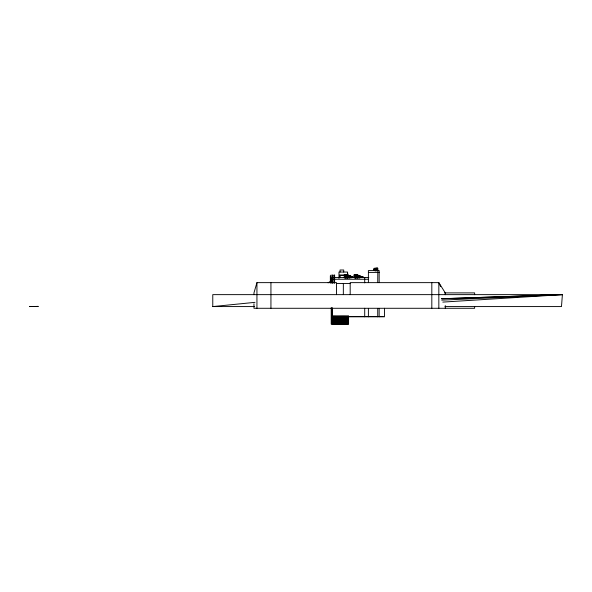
<?xml version="1.0" encoding="UTF-8"?>
<svg xmlns="http://www.w3.org/2000/svg" width="592" height="592" viewBox="0 0 592 592"><rect width="100%" height="100%" fill="white"/><g stroke="black" fill="none" stroke-linecap="round" stroke-linejoin="round"><path stroke-width="0.89" d="M375.084 270.936L375.239 269.212L375.395 270.936M336.5 294.638L336.5 282.636L256.943 282.636L253.961 292.892L253.961 294.705M351.774 277.848C351.13 276.257 346.031 276.753 344.352 275.095L344.381 275.014M344.352 275.095L345.61 275.014L339.608 274.969L339.608 277.537M346.12 275.199L347.615 275.014L346.387 275.014M350.412 277.315L351.848 277.293L345.388 275.199M353.979 275.199L355.466 275.014L353.979 275.199L360.35 277.537L354.06 274.954M353.764 277.537L352.418 277.315L353.668 277.234M355.977 275.199L357.472 275.014L356.243 275.014M361.623 277.537L360.276 277.315L361.527 277.234M356.214 275.095L363.621 277.537L357.331 274.954L363.71 277.293M363.532 277.234L362.274 277.315M328.123 282.828L330.343 281.466M330.343 282.332L331.202 281.814M445.006 306.575L561.482 306.575L562.4 294.638L212.772 294.638L212.772 306.575L254.982 302.349M442.809 302.098L562.4 294.638L441.536 298.723M441.699 300.137L562.4 294.638L441.706 298.782M368.394 272.409L379.154 272.409M347.571 272.623L347.904 275.376M344.692 275.384L344.773 277.848L350.494 277.848M347.112 277.848L346.771 275.384L346.69 277.641M347.83 275.384L348.17 275.509M354.549 275.384L354.971 275.509L354.971 277.848M355.607 277.848L355.607 275.384L355.688 277.848M356.636 275.384L356.717 277.507M354.971 275.509L354.889 277.848M356.029 277.848L356.029 275.509L355.947 277.848M332.482 275.828L332.911 275.828M334.191 275.828L334.621 275.828M359.906 277.352L359.588 277.848M368.816 277.537L332.053 277.537L332.053 282.865M360.025 277.848L354.63 277.848L354.63 275.384M332.053 279.246L368.135 279.246M336.5 283.487L350.183 283.487M444.496 292.892L474.636 292.892L474.636 294.705M212.772 306.575L254.397 306.575M333.118 316.461L383.039 316.461M356.066 274.954L362.445 277.293L355.333 274.954L360.824 277.241M355.437 275.095L361.497 277.315M355.607 275.384L356.029 275.509M360.624 277.226L361.046 277.352M353.853 277.293L347.474 274.954L353.195 277.352M347.585 275.095L353.639 277.315M346.202 274.954L352.499 277.537L345.469 274.954M345.58 275.095L351.641 277.315M440.663 286.58L438.835 282.636L350.183 282.636L350.183 294.638M376.712 269.612L376.601 269.212L376.438 270.936M474.636 306.471L474.636 308.284L253.961 308.284L253.961 303.755M445.273 294.705L445.273 292.892L438.835 282.636L438.835 308.284M445.273 305.568L445.273 308.284M431.82 282.636L431.82 308.284M384.489 308.277L384.489 316.801L332.053 316.801L332.053 308.277M379.154 282.576L379.154 270.581L368.394 270.581L368.394 282.576M379.154 308.476L379.154 316.801M377.733 282.576L377.829 268.265L374.092 268.265L374.092 270.581M377.733 308.476L377.733 316.801M377.37 270.581L377.415 267.902L375.439 268.265M376.904 270.581L376.904 269.116L375.128 269.116L375.128 270.581M376.712 269.116L376.712 270.581M375.321 269.116L375.321 270.581M374.262 268.531L374.262 270.477M368.394 308.476L368.394 316.801M364.709 277.537L364.709 282.865M364.709 308.277L364.709 316.801M357.945 276.175L357.945 277.848M357.694 276.138L357.694 277.848M357.605 276.087L357.605 277.848M356.887 276.175L356.946 277.848M349.791 277.848L349.709 277.226L349.731 277.848M348.577 315.973L348.577 324.098L331.217 324.098L331.217 307.825M348.348 315.973L348.348 324.098M348.089 276.175L348.089 277.848M347.748 276.087L347.748 277.848M347.667 315.973L347.667 324.098M347.571 278.388L347.571 272.046L338.972 272.046L338.972 278.388M347.622 316.868L347.622 324.098M347.437 315.973L347.437 324.098M346.771 275.384L346.86 277.848M346.757 315.973L346.712 324.098M346.527 315.973L346.527 324.098M346.172 277.848L346.172 275.509L346.002 277.507M345.832 277.848L345.832 275.384L345.743 277.848M345.839 315.973L345.802 324.098M345.617 315.973L345.617 324.098M344.929 315.973L344.929 324.098L344.892 316.868M344.862 275.82L344.855 277.848M344.699 315.973L344.699 324.098M344.233 277.663L344.233 275.465L340.111 275.465L340.111 277.663M344.019 315.973L343.982 324.098M343.715 272.046L343.715 270.004L340.045 270.004L340.045 272.046M343.789 315.973L343.789 324.098M343.338 283.487L343.338 294.638M343.108 315.973L343.108 324.098L343.064 316.868M342.879 315.973L342.879 324.098M342.191 315.973L342.154 324.098M341.969 315.973L341.969 324.098M341.281 315.973L341.244 324.098M341.051 315.973L341.051 324.098M340.37 315.973L340.37 324.098M340.333 316.868L340.333 324.098M340.141 315.973L340.141 324.098M339.46 315.973L339.416 324.098M339.231 315.973L339.231 324.098M338.55 315.973L338.506 324.098M338.321 315.973L338.321 324.098M337.632 315.973L337.595 324.098M337.41 315.973L337.41 324.098M336.722 315.973L336.685 324.098M336.493 315.973L336.493 324.098M335.812 315.973L335.812 324.098L335.775 316.868M335.583 315.973L335.583 324.098M334.902 315.973L334.857 324.098M334.621 283.094L334.621 274.969L334.191 274.969L334.191 283.094M334.672 315.973L334.672 324.098M333.992 315.973L333.947 324.098M333.762 315.973L333.762 324.098M333.074 315.973L333.037 324.098M332.911 283.094L332.911 274.969L332.482 274.969L332.482 283.094M332.852 315.973L332.852 324.098M332.164 307.847L332.127 324.098M331.934 307.847L331.934 324.098M331.202 283.094L331.202 274.969L330.343 275.828L330.343 283.057M270.936 282.636L270.936 308.284M256.943 282.636L256.943 308.284M344.204 274.954L350.494 277.537L344.204 274.954M374.373 268.531L374.011 270.477L374.373 268.531M345.114 275.509L345.025 277.848L345.114 275.509M38.147 306.404L29.6 306.575L38.147 306.404"/></g></svg>
